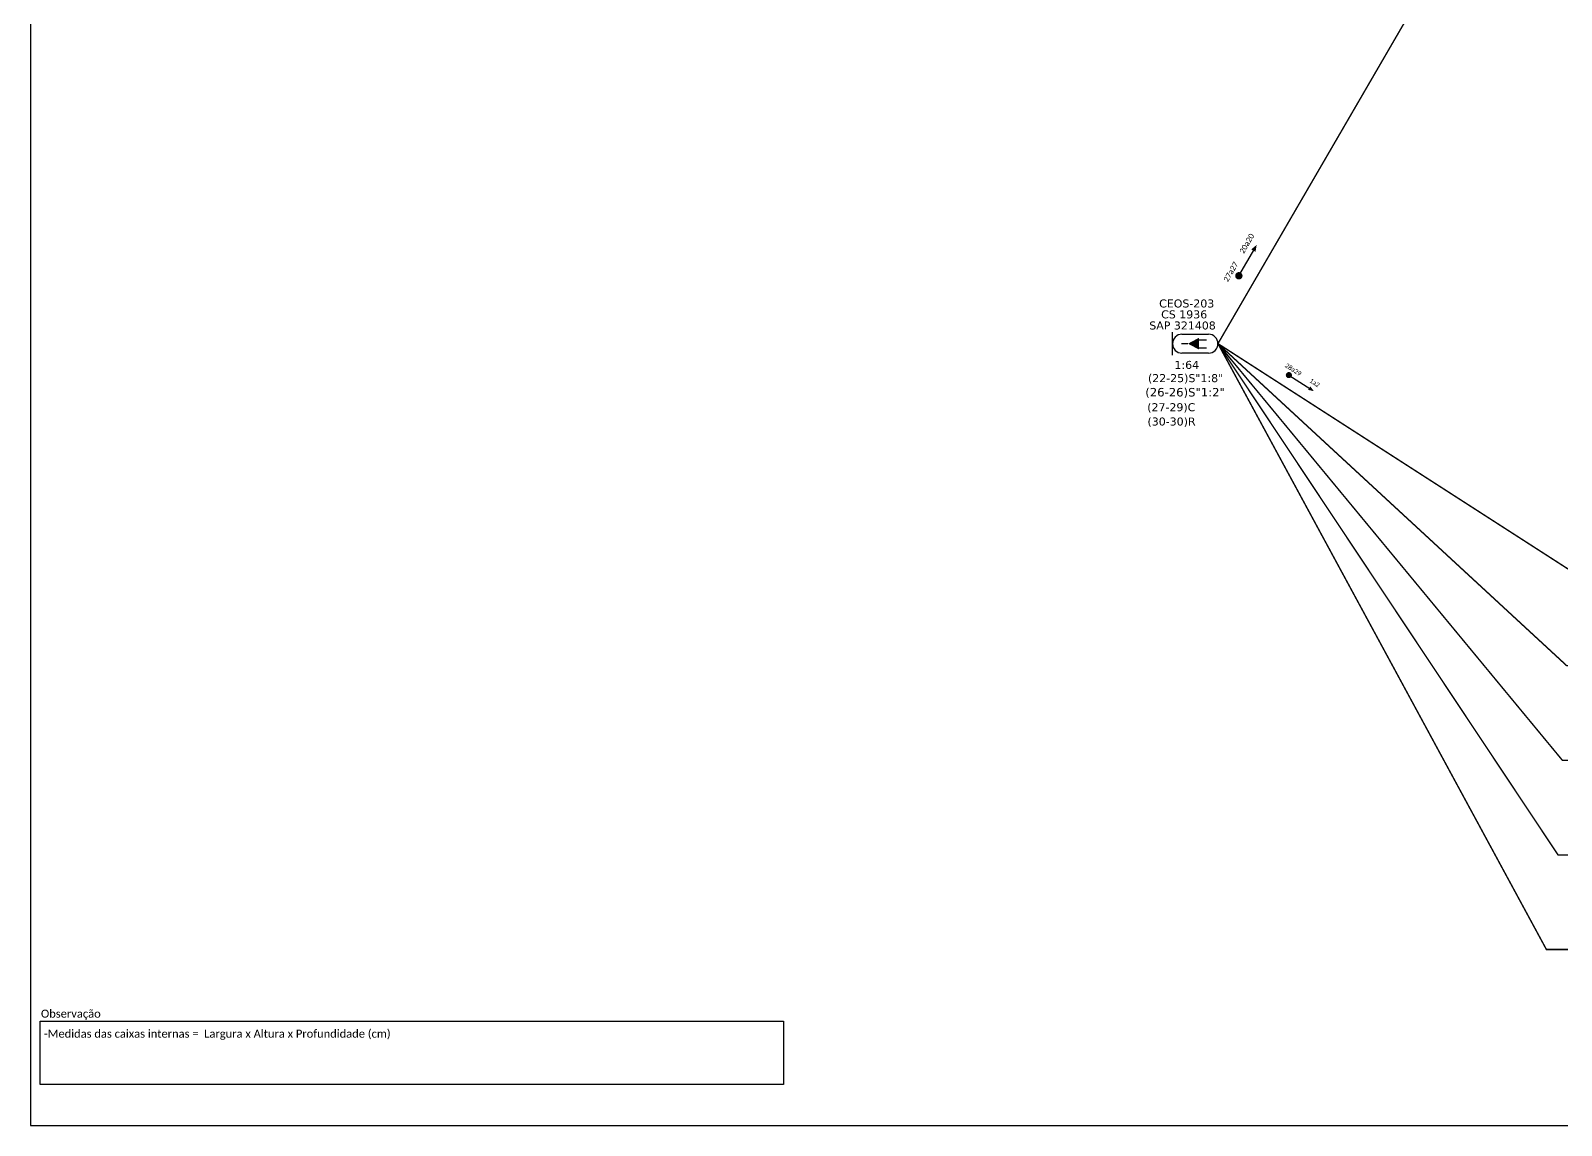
# Model space of a CAD drawing. Header units: metres. Extents: x -414 to 427, y -199 to 395.
# Drawn here: x -413.6 to -90.9, y -199.2 to 31.6 of the extents above; entities that cross this region are included whole.
import ezdxf
from ezdxf.enums import TextEntityAlignment as Align

# ---------------------------------------------------------------- set-up
doc = ezdxf.new("R2010")
doc.units = ezdxf.units.M
for name, color, linetype in [('20.4-CEOS', 1, 'Continuous'), ('CAP a instalar', 1, 'FENCELINE1'), ('CD a instalar', 1, 'Continuous'), ('SETA', 7, 'Continuous'), ('texto', 7, 'Continuous')]:
    doc.layers.add(name, color=color, linetype=linetype)
doc.styles.add('siredit', font='verdana.ttf')
doc.styles.get("Standard").update_dxf_attribs({"font": 'arial.ttf'})
doc.styles.add('WMF-Calibri0', font='calibri.ttf')
doc.linetypes.add('FENCELINE1', pattern='A,0.25,-0.1,[133,ltypeshp.shx,S=0.1,R=0,X=-0.1,Y=0],-0.1,1', length=1.45)

# ---------------------------------------------------------------- blocks, each defined once
blk = doc.blocks.new('CEOS_RP_CT_DRT')
at = {"layer": '20.4-CEOS', "color": 0}
for p, q in [((-4.54, 1.19), (-1.19, 1.19)), ((-1.19, -1.19), (-4.54, -1.19))]:
    blk.add_line(p, q, dxfattribs=at)
for points in [[(-5.73, -1.43), (-5.73, 1.44)], [(-3.79, 0), (-4.59, 0)], [(-2.47, 0.48), (-1.45, 0.48)], [(-2.47, -0.52), (-1.45, -0.52)]]:
    blk.add_lwpolyline(points, dxfattribs=at)
blk.add_lwpolyline([(-3.79, 0, 0, 1.47, 0), (-2.41, 0, 1.47, 1.47, 0)], format="xyseb", dxfattribs=at)
for centre, start, end in [((-4.54, 0), 90, 270), ((-1.19, 0), 270, 90)]:
    blk.add_arc(centre, 1.19, start, end, dxfattribs=at)
at = {"layer": '20.4-CEOS', "color": 7, "style": 'siredit'}
for tag, p in [('Nº_DA_CEOS', (-2.86, 5.6)), ('LOCAL', (-2.86, 4.24)), ('SAP', (-2.86, 2.78)), ('RACIO_SPLITAGEM', (-2.86, -1.88)), ('FIBRAS_SPLITTER', (-2.86, -3.58)), ('FIBRAS_TOP_C', (-2.86, -5.08)), ('RESERVA_FINAIS', (-2.86, -6.39))]:
    blk.add_attdef(tag, text='', height=1.01, dxfattribs=at).set_placement(p, align=Align.TOP_CENTER)
blk = doc.blocks.new('*U31')
at = {"layer": '20.4-CEOS', "color": 7, "style": 'siredit'}
blk.add_attdef('FIBRAS_SPLITTER', (0, 0), '', height=1.01, dxfattribs=at)
for tag, p, flags in [('ID_ATIVIDADE', (0, -1.48), 3), ('FATOR', (0, -2.79), 1), ('QTDE', (0, -4.11), 1), ('FID', (0, -5.42), 1)]:
    blk.add_attdef(tag, p, '', height=1.01, dxfattribs=dict(at, flags=flags))

msp = doc.modelspace()

# ---------------------------------------------------------------- linework, layer by layer
at = {"color": 7}
msp.add_lwpolyline([(-413.64, -199.16), (427.36, -199.16), (427.36, 394.84), (-413.64, 394.84)], close=True, dxfattribs=at)
for points, const_width in [([(-159.11, -20.42, 1), (-158.72, -19.75, 1)], 0.773), ([(-148.64, -40.85, 1), (-148.1, -41.2, 1)], 0.644)]:
    msp.add_lwpolyline(points, format="xyb", close=True, dxfattribs=dict(const_width=const_width))
at = {"color": 0}
msp.add_lwpolyline([(-411.63, -177.17), (-254.89, -177.17), (-254.89, -190.52), (-411.63, -190.52)], close=True, dxfattribs=at)
at = {"layer": 'CAP a instalar', "color": 7, "linetype": 'FENCELINE1', "ltscale": 5, "const_width": 0.301}
for points in [[(-163.32, -34.39), (-92.52, 87.46)], [(-21.4, -82.26), (-88.94, -82.26), (-163.32, -34.39)]]:
    msp.add_lwpolyline(points, dxfattribs=at)
at = {"layer": 'CD a instalar', "color": 8, "linetype": 'FENCELINE1', "ltscale": 5, "const_width": 0.301}
for points in [[(-23.44, -102.21), (-89.82, -102.25), (-163.32, -34.39)], [(-23.44, -122.15), (-90.71, -122.21), (-163.32, -34.39)], [(-23.44, -142.1), (-91.62, -142.16), (-163.32, -34.39)], [(-23.44, -162.04), (-94.07, -162.1), (-163.32, -34.39)]]:
    msp.add_lwpolyline(points, dxfattribs=at)
at = {"layer": 'SETA'}
for points in [[(-158.92, -20.08), (-155.58, -14.34)], [(-148.37, -41.02), (-143.71, -44.02)]]:
    msp.add_lwpolyline(points, dxfattribs=at)
for points in [[(-156.3, -14.53), (-155.15, -13.57), (-155.41, -15.05)], [(-143.85, -43.41), (-143.09, -44.41), (-144.31, -44.14)]]:
    msp.add_solid(points, dxfattribs=at)

# ---------------------------------------------------------------- block references
at = {"layer": '20.4-CEOS', "color": 7}
ref = msp.add_blockref('CEOS_RP_CT_DRT', (-163.32, -34.4), dxfattribs=dict(at, xscale=1.671064503889275, yscale=1.671064503889275, zscale=1.671064503889275))
ref.add_attrib('Nº_DA_CEOS', 'CEOS-203', dxfattribs={"color": 7, "height": 1.687, "style": 'siredit'}).set_placement((-169.91, -25.08), align=Align.TOP_CENTER)
ref.add_attrib('LOCAL', 'CS 1936', dxfattribs={"color": 7, "height": 1.687, "style": 'siredit'}).set_placement((-170.44, -27.38), align=Align.TOP_CENTER)
ref.add_attrib('SAP', 'SAP 321408', dxfattribs={"color": 7, "height": 1.687, "style": 'siredit'}).set_placement((-170.79, -29.72), align=Align.TOP_CENTER)
ref.add_attrib('RACIO_SPLITAGEM', '1:64', dxfattribs={"color": 7, "height": 1.687, "style": 'siredit'}).set_placement((-169.89, -38.03), align=Align.TOP_CENTER)
ref.add_attrib('FIBRAS_SPLITTER', '(22-25)S"1:8"', dxfattribs={"color": 7, "height": 1.6872, "style": 'siredit'}).set_placement((-170.15, -40.82), align=Align.TOP_CENTER)
ref.add_attrib('FIBRAS_TOP_C', '(27-29)C', dxfattribs={"color": 7, "height": 1.687, "style": 'siredit'}).set_placement((-173.16, -46.95), align=Align.TOP_CENTER)
ref.add_attrib('RESERVA_FINAIS', '(30-30)R', dxfattribs={"color": 7, "height": 1.687, "style": 'siredit'}).set_placement((-173.11, -49.96), align=Align.TOP_CENTER)
at = {"layer": '20.4-CEOS', "color": 0, "lineweight": 0, "xscale": 1.766942381927614, "yscale": 1.766942381927614, "zscale": 1.766942381927614, "rotation": 359.9796179511374}
msp.add_blockref('*U31', (-178.64, -45.52), dxfattribs=at).add_auto_attribs({'FIBRAS_SPLITTER': '(26-26)S"1:2"'})

# ---------------------------------------------------------------- texts
at = {"char_height": 1.69, "width": 156.1458, "attachment_point": 1, "style": 'WMF-Calibri0'}
for s, insert in [('Observação', (-411.46, -174.77)), ('-Medidas das caixas internas =  Largura x Altura x Profundidade (cm)', (-410.83, -178.99))]:
    msp.add_mtext(s, dxfattribs=dict(at, insert=insert))
at = {"layer": 'texto', "attachment_point": 5}
for s, insert, char_height, width, rotation in [('{\\fCalibri|b0|i0|c0|p34;\\C7;20a20}', (-157.23, -13.29), 1.1596, 19.6035, 59.8407), ('{\\fCalibri|b0|i0|c0|p34;\\C7;27a27}', (-160.6, -19.24), 1.1596, 19.6035, 59.8407), ('{\\fCalibri|b0|i0|c0|p34;\\C7;28a29}', (-147.44, -39.87), 0.9663, 16.3362, 327.2386), ('{\\fCalibri|b0|i0|c0|p34;\\C7;1a2}', (-142.94, -42.65), 0.9663, 16.3362, 327.2386)]:
    msp.add_mtext(s, dxfattribs=dict(at, insert=insert, char_height=char_height, width=width, rotation=rotation))

doc.saveas('drawing.dxf')
